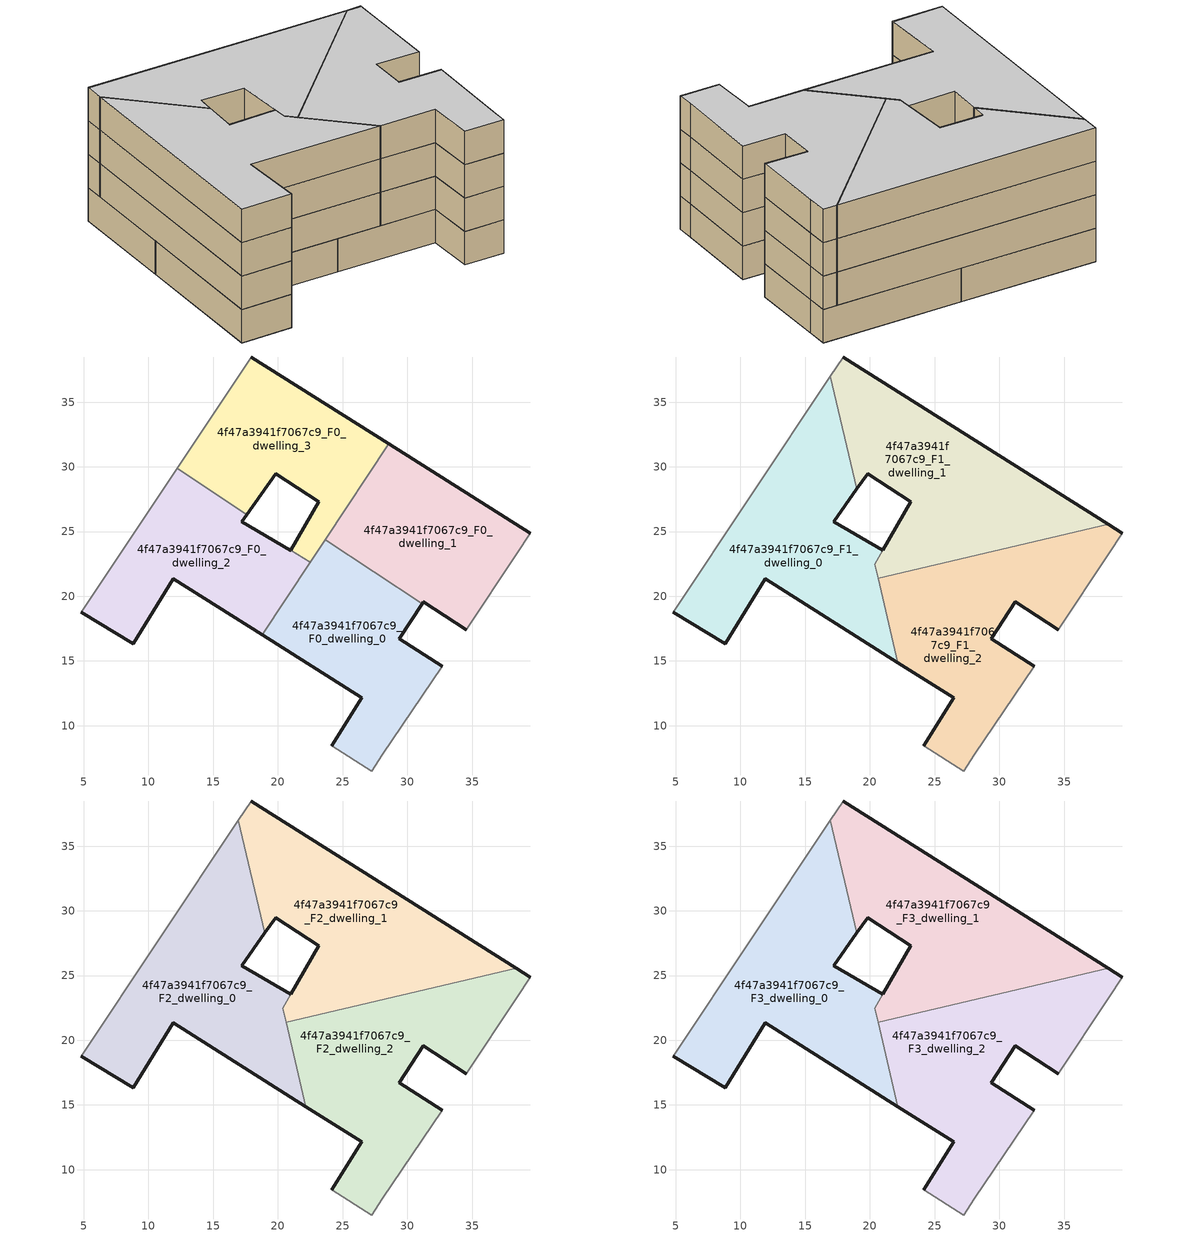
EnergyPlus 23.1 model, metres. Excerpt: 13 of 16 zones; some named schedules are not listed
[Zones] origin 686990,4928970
4f47a3941f7067c9_F0_dwelling_0
 floor ground (EU_floor_Construction): 28.08,7.77 32.7,14.59 29.38,16.72 31.14,19.41 23.67,24.37 18.78,17.01 26.48,12.15 24.17,8.45 27.26,6.5 z0
 wall outside (EU_wall_Construction): 31.14,19.41 29.38,16.72 32.7,14.59 / 24.17,8.45 26.48,12.15 18.78,17.01 z0:3; 22.51,22.63,3 22.52,22.64,0 22.52,22.64,3
 wall adiabatic (EU_wall_Construction): 32.7,14.59 28.08,7.77 27.26,6.5 24.17,8.45 z0:3
 wall to 4f47a3941f7067c9_F0_dwelling_1 (EU_wall_Construction): 23.67,24.37 31.14,19.41 z0:3
 wall to 4f47a3941f7067c9_F0_dwelling_2 (EU_wall_Construction): 18.78,17.01 22.51,22.63 z0:3
 wall to 4f47a3941f7067c9_F0_dwelling_3 (EU_wall_Construction): 22.52,22.64 23.67,24.37 z0:3
4f47a3941f7067c9_F0_dwelling_1
 floor ground (EU_floor_Construction): 34.57,17.4 38.45,23.29 39.49,24.88 28.57,31.77 23.67,24.37 31.14,19.41 31.25,19.58 z0
 wall outside (EU_wall_Construction): 34.57,17.4 31.25,19.58 31.14,19.41 / 28.57,31.77 39.49,24.88 z0:3
 wall adiabatic (EU_wall_Construction): 39.49,24.88 38.45,23.29 34.57,17.4 z0:3
 wall to 4f47a3941f7067c9_F0_dwelling_3 (EU_wall_Construction): 23.67,24.37 28.57,31.77 z0:3
4f47a3941f7067c9_F0_dwelling_2
 floor ground (EU_floor_Construction): 18.78,17.01 22.52,22.64 17.2,25.75 17.59,26.31 12.21,29.88 4.82,18.75 8.84,16.32 11.9,21.36 z0
 wall outside (EU_wall_Construction): 18.78,17.01 11.9,21.36 8.84,16.32 4.82,18.75 / 17.59,26.31 17.2,25.75 20.97,23.54 z0:3; 20.98,23.54,3 20.97,23.54,0 20.98,23.54,0; 22.51,22.63,3 22.52,22.64,0 22.51,22.63,0
 wall adiabatic (EU_wall_Construction): 4.82,18.75 12.21,29.88 z0:3
 wall to 4f47a3941f7067c9_F0_dwelling_3 (EU_wall_Construction): 12.21,29.88 17.59,26.31 / 20.98,23.54 22.52,22.64 z0:3
4f47a3941f7067c9_F0_dwelling_3
 floor ground (EU_floor_Construction): 22.52,22.64 28.57,31.77 17.93,38.49 12.21,29.88 17.59,26.31 19.84,29.47 23.16,27.29 20.98,23.54 z0
 wall outside (EU_wall_Construction): 20.98,23.54 23.16,27.29 19.84,29.47 17.59,26.31 / 17.93,38.49 28.57,31.77 z0:3
 wall adiabatic (EU_wall_Construction): 12.21,29.88 17.93,38.49 z0:3
4f47a3941f7067c9_F1_dwelling_0
 floor to 4f47a3941f7067c9_F0_dwelling_2 (EU_floor_Construction): 18.78,17.01 20.91,20.21 20.37,22.49 20.98,23.54 17.2,25.75 17.59,26.31 12.21,29.88 4.82,18.75 8.84,16.32 11.9,21.36 z3
 floor to 4f47a3941f7067c9_F0_dwelling_0 (EU_floor_Construction): 22.16,14.88 20.91,20.21 18.78,17.01 z3
 floor to 4f47a3941f7067c9_F0_dwelling_3 (EU_floor_Construction): 17.59,26.31 19,28.29 16.95,37.02 12.21,29.88 z3
 wall outside (EU_wall_Construction): 22.16,14.88 11.9,21.36 8.84,16.32 4.82,18.75 / 19,28.29 17.2,25.75 20.98,23.54 z3:6
 wall adiabatic (EU_wall_Construction): 4.82,18.75 16.95,37.02 z3:6
 wall to 4f47a3941f7067c9_F1_dwelling_1 (EU_wall_Construction): 16.95,37.02 19,28.29 / 20.98,23.54 20.37,22.49 20.63,21.39 z3:6
 wall to 4f47a3941f7067c9_F1_dwelling_2 (EU_wall_Construction): 20.63,21.39 22.16,14.88 z3:6
4f47a3941f7067c9_F1_dwelling_1
 floor to 4f47a3941f7067c9_F0_dwelling_1 (EU_floor_Construction): 38.4,25.57 28.57,31.77 23.67,24.37 26.19,22.69 z3
 floor to 4f47a3941f7067c9_F0_dwelling_3 (EU_floor_Construction): 22.52,22.64 28.57,31.77 17.93,38.49 16.95,37.02 19,28.29 19.84,29.47 23.16,27.29 20.98,23.54 z3
 floor to 4f47a3941f7067c9_F0_dwelling_0 (EU_floor_Construction): 26.19,22.69 23.67,24.37 21.88,21.68 z3
 floor to 4f47a3941f7067c9_F0_dwelling_2 (EU_floor_Construction): 21.88,21.68 22.51,22.63 20.98,23.53 20.37,22.49 20.63,21.39 z3
 wall outside (EU_wall_Construction): 17.93,38.49 38.4,25.57 / 20.98,23.54 23.16,27.29 19.84,29.47 19,28.29 z3:6
 wall adiabatic (EU_wall_Construction): 16.95,37.02 17.93,38.49 z3:6
 wall to 4f47a3941f7067c9_F1_dwelling_2 (EU_wall_Construction): 38.4,25.57 20.63,21.39 z3:6
4f47a3941f7067c9_F1_dwelling_2
 floor to 4f47a3941f7067c9_F0_dwelling_0 (EU_floor_Construction): 28.08,7.77 32.7,14.59 29.38,16.72 31.14,19.41 26.19,22.69 21.88,21.68 20.91,20.21 22.16,14.88 26.48,12.15 24.17,8.45 27.26,6.5 z3
 floor to 4f47a3941f7067c9_F0_dwelling_1 (EU_floor_Construction): 34.57,17.4 38.45,23.29 39.49,24.88 38.4,25.57 26.19,22.69 31.14,19.41 31.25,19.58 z3
 floor to 4f47a3941f7067c9_F0_dwelling_2 (EU_floor_Construction): 20.91,20.21 21.88,21.68 20.63,21.39 z3
 wall outside (EU_wall_Construction): 24.17,8.45 26.48,12.15 22.16,14.88 / 38.4,25.57 39.49,24.88 / 34.57,17.4 31.25,19.58 29.38,16.72 32.7,14.59 z3:6
 wall adiabatic (EU_wall_Construction): 32.7,14.59 28.08,7.77 27.26,6.5 24.17,8.45 / 39.49,24.88 38.45,23.29 34.57,17.4 z3:6
4f47a3941f7067c9_F2_dwelling_0
 floor to 4f47a3941f7067c9_F1_dwelling_0 (EU_floor_Construction): 22.16,14.88 20.37,22.49 20.98,23.54 17.2,25.75 19,28.29 16.95,37.02 4.82,18.75 8.84,16.32 11.9,21.36 z6
 wall outside (EU_wall_Construction): 22.16,14.88 11.9,21.36 8.84,16.32 4.82,18.75 / 19,28.29 17.2,25.75 20.98,23.54 z6:9
 wall adiabatic (EU_wall_Construction): 4.82,18.75 16.95,37.02 z6:9
 wall to 4f47a3941f7067c9_F2_dwelling_1 (EU_wall_Construction): 16.95,37.02 19,28.29 / 20.98,23.54 20.37,22.49 20.63,21.39 z6:9
 wall to 4f47a3941f7067c9_F2_dwelling_2 (EU_wall_Construction): 20.63,21.39 22.16,14.88 z6:9
4f47a3941f7067c9_F2_dwelling_1
 floor to 4f47a3941f7067c9_F1_dwelling_1 (EU_floor_Construction): 38.4,25.57 17.93,38.49 16.95,37.02 19,28.29 19.84,29.47 23.16,27.29 20.37,22.49 20.63,21.39 z6
 wall outside (EU_wall_Construction): 17.93,38.49 38.4,25.57 / 20.98,23.54 23.16,27.29 19.84,29.47 19,28.29 z6:9
 wall adiabatic (EU_wall_Construction): 16.95,37.02 17.93,38.49 z6:9
 wall to 4f47a3941f7067c9_F2_dwelling_2 (EU_wall_Construction): 38.4,25.57 20.63,21.39 z6:9
4f47a3941f7067c9_F2_dwelling_2
 floor to 4f47a3941f7067c9_F1_dwelling_2 (EU_floor_Construction): 32.7,14.59 29.38,16.72 31.25,19.58 34.57,17.4 38.45,23.29 39.49,24.88 38.4,25.57 20.63,21.39 22.16,14.88 26.48,12.15 24.17,8.45 27.26,6.5 28.08,7.77 z6
 wall outside (EU_wall_Construction): 24.17,8.45 26.48,12.15 22.16,14.88 / 38.4,25.57 39.49,24.88 / 34.57,17.4 31.25,19.58 29.38,16.72 32.7,14.59 z6:9
 wall adiabatic (EU_wall_Construction): 32.7,14.59 28.08,7.77 27.26,6.5 24.17,8.45 / 39.49,24.88 38.45,23.29 34.57,17.4 z6:9
4f47a3941f7067c9_F3_dwelling_0
 floor to 4f47a3941f7067c9_F2_dwelling_0 (EU_floor_Construction): 22.16,14.88 20.37,22.49 20.98,23.54 17.2,25.75 19,28.29 16.95,37.02 4.82,18.75 8.84,16.32 11.9,21.36 z9
 wall outside (EU_wall_Construction): 22.16,14.88 11.9,21.36 8.84,16.32 4.82,18.75 / 19,28.29 17.2,25.75 20.98,23.54 z9:12
 wall adiabatic (EU_wall_Construction): 4.82,18.75 16.95,37.02 z9:12
 wall to 4f47a3941f7067c9_F3_dwelling_1 (EU_wall_Construction): 16.95,37.02 19,28.29 / 20.98,23.54 20.37,22.49 20.63,21.39 z9:12
 wall to 4f47a3941f7067c9_F3_dwelling_2 (EU_wall_Construction): 20.63,21.39 22.16,14.88 z9:12
 ceiling to 4f47a3941f7067c9_F4_dwelling_0 (EU_floor_Construction): 16.95,37.02 19,28.29 17.2,25.75 20.98,23.54 20.37,22.49 22.16,14.88 11.9,21.36 8.84,16.32 4.82,18.75 z12
4f47a3941f7067c9_F3_dwelling_1
 floor to 4f47a3941f7067c9_F2_dwelling_1 (EU_floor_Construction): 38.4,25.57 17.93,38.49 16.95,37.02 19,28.29 19.84,29.47 23.16,27.29 20.37,22.49 20.63,21.39 z9
 wall outside (EU_wall_Construction): 17.93,38.49 38.4,25.57 / 20.98,23.54 23.16,27.29 19.84,29.47 19,28.29 z9:12
 wall adiabatic (EU_wall_Construction): 16.95,37.02 17.93,38.49 z9:12
 wall to 4f47a3941f7067c9_F3_dwelling_2 (EU_wall_Construction): 38.4,25.57 20.63,21.39 z9:12
 ceiling to 4f47a3941f7067c9_F4_dwelling_1 (EU_floor_Construction): 38.4,25.57 20.63,21.39 20.37,22.49 23.16,27.29 19.84,29.47 19,28.29 16.95,37.02 17.93,38.49 z12
4f47a3941f7067c9_F3_dwelling_2
 floor to 4f47a3941f7067c9_F2_dwelling_2 (EU_floor_Construction): 32.7,14.59 29.38,16.72 31.25,19.58 34.57,17.4 38.45,23.29 39.49,24.88 38.4,25.57 20.63,21.39 22.16,14.88 26.48,12.15 24.17,8.45 27.26,6.5 28.08,7.77 z9
 wall outside (EU_wall_Construction): 24.17,8.45 26.48,12.15 22.16,14.88 / 38.4,25.57 39.49,24.88 / 34.57,17.4 31.25,19.58 29.38,16.72 32.7,14.59 z9:12
 wall adiabatic (EU_wall_Construction): 32.7,14.59 28.08,7.77 27.26,6.5 24.17,8.45 / 39.49,24.88 38.45,23.29 34.57,17.4 z9:12
 ceiling to 4f47a3941f7067c9_F4_dwelling_2 (EU_floor_Construction): 39.49,24.88 38.45,23.29 34.57,17.4 31.25,19.58 29.38,16.72 32.7,14.59 28.08,7.77 27.26,6.5 24.17,8.45 26.48,12.15 22.16,14.88 20.63,21.39 38.4,25.57 z12
[Building]
EU S2 Campaign: North Axis=0; Terrain=City; Solar Distribution=FullExterior
[Site:Location]
Bologna: Latitude=44.5; Longitude=11.25; Time Zone=1; Elevation=37
[SizingPeriod:WeatherFileDays]
AnnualSizingPeriod: Begin Month=1; Begin Day of Month=1; End Month=12; End Day of Month=31; Day of Week for Start Day=Monday; Use Weather File Daylight Saving Period=No; Use Weather File Rain and Snow Indicators=No
[MATERIAL]
EU_InternalMass_Material: Roughness=MediumRough; Thickness=0.1; Conductivity=1; Density=1800; Specific Heat=900; Thermal Absorptance=0.9; Solar Absorptance=0.7; Visible Absorptance=0.7
[MATERIAL:NOMASS] Roughness=MediumRough; Thermal Absorptance=0.9; Solar Absorptance=0.7; Visible Absorptance=0.7
Name | Thermal Resistance
EU_wall_NoMass | 0.905828
EU_floor_NoMass | 0.67114
[CONSTRUCTION]
EU_wall_Construction: EU_wall_NoMass
EU_floor_Construction: EU_floor_NoMass
EU_InternalMass_Construction: EU_InternalMass_Material
[ZONE] Type=1; Multiplier=1; Ceiling Height=autocalculate; Floor Area=autocalculate; Part of Total Floor Area=Yes
Name | Volume
4f47a3941f7067c9_F0_dwelling_0 | 347.405
4f47a3941f7067c9_F1_dwelling_0; 4f47a3941f7067c9_F2_dwelling_0; 4f47a3941f7067c9_F3_dwelling_0 | 465.3
4f47a3941f7067c9_F0_dwelling_1 | 347.419
4f47a3941f7067c9_F1_dwelling_1 | 461.115
4f47a3941f7067c9_F2_dwelling_1; 4f47a3941f7067c9_F3_dwelling_1 | 461.144
4f47a3941f7067c9_F0_dwelling_2 | 345.361
4f47a3941f7067c9_F1_dwelling_2; 4f47a3941f7067c9_F2_dwelling_2; 4f47a3941f7067c9_F3_dwelling_2 | 463.212
4f47a3941f7067c9_F0_dwelling_3 | 349.487
[INTERNALMASS] Construction=EU_InternalMass_Construction
Name | Zone or ZoneList | Surface Area
4f47a3941f7067c9_F0_dwelling_0_EU_InternalMass | 4f47a3941f7067c9_F0_dwelling_0 | 115.801
4f47a3941f7067c9_F0_dwelling_1_EU_InternalMass | 4f47a3941f7067c9_F0_dwelling_1 | 115.806
4f47a3941f7067c9_F0_dwelling_2_EU_InternalMass | 4f47a3941f7067c9_F0_dwelling_2 | 115.121
4f47a3941f7067c9_F0_dwelling_3_EU_InternalMass | 4f47a3941f7067c9_F0_dwelling_3 | 116.496
4f47a3941f7067c9_F1_dwelling_0_EU_InternalMass | 4f47a3941f7067c9_F1_dwelling_0 | 155.1
4f47a3941f7067c9_F1_dwelling_1_EU_InternalMass | 4f47a3941f7067c9_F1_dwelling_1 | 153.714
4f47a3941f7067c9_F1_dwelling_2_EU_InternalMass | 4f47a3941f7067c9_F1_dwelling_2 | 154.401
4f47a3941f7067c9_F2_dwelling_0_EU_InternalMass | 4f47a3941f7067c9_F2_dwelling_0 | 155.1
4f47a3941f7067c9_F2_dwelling_1_EU_InternalMass | 4f47a3941f7067c9_F2_dwelling_1 | 153.714
4f47a3941f7067c9_F2_dwelling_2_EU_InternalMass | 4f47a3941f7067c9_F2_dwelling_2 | 154.401
4f47a3941f7067c9_F3_dwelling_0_EU_InternalMass | 4f47a3941f7067c9_F3_dwelling_0 | 155.1
4f47a3941f7067c9_F3_dwelling_1_EU_InternalMass | 4f47a3941f7067c9_F3_dwelling_1 | 153.714
4f47a3941f7067c9_F3_dwelling_2_EU_InternalMass | 4f47a3941f7067c9_F3_dwelling_2 | 154.401
[OTHEREQUIPMENT] Fuel Type=Electricity; Design Level Calculation Method=Watts/Area; Power per Zone Floor Area=1; Fraction Latent=0; Fraction Radiant=0; Fraction Lost=0; Carbon Dioxide Generation Rate=0; EndUse Subcategory=EU_Step8_InternalGains
Name | Zone or ZoneList or Space or SpaceList | Schedule
EU_Step8_InternalGain_4f47a3941f7067c9_F0_dwelling_0_f000 | 4f47a3941f7067c9_F0_dwelling_0 | EU_Step8_GainSchedule_4f47a3941f7067c9_F0_dwelling_0_f000
EU_Step8_InternalGain_4f47a3941f7067c9_F0_dwelling_1_f000 | 4f47a3941f7067c9_F0_dwelling_1 | EU_Step8_GainSchedule_4f47a3941f7067c9_F0_dwelling_1_f000
EU_Step8_InternalGain_4f47a3941f7067c9_F0_dwelling_2_f000 | 4f47a3941f7067c9_F0_dwelling_2 | EU_Step8_GainSchedule_4f47a3941f7067c9_F0_dwelling_2_f000
EU_Step8_InternalGain_4f47a3941f7067c9_F0_dwelling_3_f000 | 4f47a3941f7067c9_F0_dwelling_3 | EU_Step8_GainSchedule_4f47a3941f7067c9_F0_dwelling_3_f000
EU_Step8_InternalGain_4f47a3941f7067c9_F1_dwelling_0_f000 | 4f47a3941f7067c9_F1_dwelling_0 | EU_Step8_GainSchedule_4f47a3941f7067c9_F1_dwelling_0_f000
EU_Step8_InternalGain_4f47a3941f7067c9_F1_dwelling_1_f000 | 4f47a3941f7067c9_F1_dwelling_1 | EU_Step8_GainSchedule_4f47a3941f7067c9_F1_dwelling_1_f000
EU_Step8_InternalGain_4f47a3941f7067c9_F1_dwelling_2_f000 | 4f47a3941f7067c9_F1_dwelling_2 | EU_Step8_GainSchedule_4f47a3941f7067c9_F1_dwelling_2_f000
EU_Step8_InternalGain_4f47a3941f7067c9_F2_dwelling_0_f000 | 4f47a3941f7067c9_F2_dwelling_0 | EU_Step8_GainSchedule_4f47a3941f7067c9_F2_dwelling_0_f000
EU_Step8_InternalGain_4f47a3941f7067c9_F2_dwelling_1_f000 | 4f47a3941f7067c9_F2_dwelling_1 | EU_Step8_GainSchedule_4f47a3941f7067c9_F2_dwelling_1_f000
EU_Step8_InternalGain_4f47a3941f7067c9_F2_dwelling_2_f000 | 4f47a3941f7067c9_F2_dwelling_2 | EU_Step8_GainSchedule_4f47a3941f7067c9_F2_dwelling_2_f000
EU_Step8_InternalGain_4f47a3941f7067c9_F3_dwelling_0_f000 | 4f47a3941f7067c9_F3_dwelling_0 | EU_Step8_GainSchedule_4f47a3941f7067c9_F3_dwelling_0_f000
EU_Step8_InternalGain_4f47a3941f7067c9_F3_dwelling_1_f000 | 4f47a3941f7067c9_F3_dwelling_1 | EU_Step8_GainSchedule_4f47a3941f7067c9_F3_dwelling_1_f000
EU_Step8_InternalGain_4f47a3941f7067c9_F3_dwelling_2_f000 | 4f47a3941f7067c9_F3_dwelling_2 | EU_Step8_GainSchedule_4f47a3941f7067c9_F3_dwelling_2_f000
[ZONEVENTILATION:DESIGNFLOWRATE] Schedule=EU_AlwaysOn; Design Flow Rate Calculation Method=AirChanges/Hour; Air Changes per Hour=0.73129; Ventilation Type=Natural; Fan Pressure Rise=0; Fan Total Efficiency=1; Constant Term Coefficient=1; Temperature Term Coefficient=0; Velocity Term Coefficient=0; Velocity Squared Term Coefficient=0; Minimum Indoor Temperature=-100; Maximum Indoor Temperature=100; Delta Temperature=-100; Minimum Outdoor Temperature=-100; Maximum Outdoor Temperature=100; Maximum Wind Speed=40
Name | Zone or ZoneList or Space or SpaceList
EU_ConstantAir_4f47a3941f7067c9_F0_dwelling_0 | 4f47a3941f7067c9_F0_dwelling_0
EU_ConstantAir_4f47a3941f7067c9_F0_dwelling_1 | 4f47a3941f7067c9_F0_dwelling_1
EU_ConstantAir_4f47a3941f7067c9_F0_dwelling_2 | 4f47a3941f7067c9_F0_dwelling_2
EU_ConstantAir_4f47a3941f7067c9_F0_dwelling_3 | 4f47a3941f7067c9_F0_dwelling_3
EU_ConstantAir_4f47a3941f7067c9_F1_dwelling_0 | 4f47a3941f7067c9_F1_dwelling_0
EU_ConstantAir_4f47a3941f7067c9_F1_dwelling_1 | 4f47a3941f7067c9_F1_dwelling_1
EU_ConstantAir_4f47a3941f7067c9_F1_dwelling_2 | 4f47a3941f7067c9_F1_dwelling_2
EU_ConstantAir_4f47a3941f7067c9_F2_dwelling_0 | 4f47a3941f7067c9_F2_dwelling_0
EU_ConstantAir_4f47a3941f7067c9_F2_dwelling_1 | 4f47a3941f7067c9_F2_dwelling_1
EU_ConstantAir_4f47a3941f7067c9_F2_dwelling_2 | 4f47a3941f7067c9_F2_dwelling_2
EU_ConstantAir_4f47a3941f7067c9_F3_dwelling_0 | 4f47a3941f7067c9_F3_dwelling_0
EU_ConstantAir_4f47a3941f7067c9_F3_dwelling_1 | 4f47a3941f7067c9_F3_dwelling_1
EU_ConstantAir_4f47a3941f7067c9_F3_dwelling_2 | 4f47a3941f7067c9_F3_dwelling_2
[HVACTEMPLATE:THERMOSTAT] Constant Heating Setpoint=20; Constant Cooling Setpoint=50
EU_HeatOnly_4f47a3941f7067c9_F0_dwelling_0; EU_HeatOnly_4f47a3941f7067c9_F0_dwelling_1; EU_HeatOnly_4f47a3941f7067c9_F0_dwelling_2; EU_HeatOnly_4f47a3941f7067c9_F0_dwelling_3; EU_HeatOnly_4f47a3941f7067c9_F1_dwelling_0; EU_HeatOnly_4f47a3941f7067c9_F1_dwelling_1; EU_HeatOnly_4f47a3941f7067c9_F1_dwelling_2; EU_HeatOnly_4f47a3941f7067c9_F2_dwelling_0; EU_HeatOnly_4f47a3941f7067c9_F2_dwelling_1; EU_HeatOnly_4f47a3941f7067c9_F2_dwelling_2; EU_HeatOnly_4f47a3941f7067c9_F3_dwelling_0; EU_HeatOnly_4f47a3941f7067c9_F3_dwelling_1; EU_HeatOnly_4f47a3941f7067c9_F3_dwelling_2; EU_HeatOnly_4f47a3941f7067c9_F4_dwelling_0; EU_HeatOnly_4f47a3941f7067c9_F4_dwelling_1; EU_HeatOnly_4f47a3941f7067c9_F4_dwelling_2
[HVACTEMPLATE:ZONE:IDEALLOADSAIRSYSTEM] System Availability Schedule=EU_AlwaysOn; Maximum Heating Supply Air Temperature=50; Minimum Cooling Supply Air Temperature=13; Maximum Heating Supply Air Humidity Ratio=0.0156; Minimum Cooling Supply Air Humidity Ratio=0.0077; Heating Limit=NoLimit; Cooling Limit=NoLimit; Heating Availability Schedule=EU_AlwaysOn; Cooling Availability Schedule=EU_CoolingOff; Dehumidification Control Type=ConstantSensibleHeatRatio; Cooling Sensible Heat Ratio=0.7; Dehumidification Setpoint=60; Humidification Control Type=None; Humidification Setpoint=30; Outdoor Air Method=None; Outdoor Air Flow Rate per Person=0.00944; Outdoor Air Flow Rate per Zone Floor Area=0; Outdoor Air Flow Rate per Zone=0; Demand Controlled Ventilation Type=None; Outdoor Air Economizer Type=NoEconomizer; Heat Recovery Type=None; Sensible Heat Recovery Effectiveness=0.7; Latent Heat Recovery Effectiveness=0.65
Name | Template Thermostat
4f47a3941f7067c9_F0_dwelling_0 | EU_HeatOnly_4f47a3941f7067c9_F0_dwelling_0
4f47a3941f7067c9_F0_dwelling_1 | EU_HeatOnly_4f47a3941f7067c9_F0_dwelling_1
4f47a3941f7067c9_F0_dwelling_2 | EU_HeatOnly_4f47a3941f7067c9_F0_dwelling_2
4f47a3941f7067c9_F0_dwelling_3 | EU_HeatOnly_4f47a3941f7067c9_F0_dwelling_3
4f47a3941f7067c9_F1_dwelling_0 | EU_HeatOnly_4f47a3941f7067c9_F1_dwelling_0
4f47a3941f7067c9_F1_dwelling_1 | EU_HeatOnly_4f47a3941f7067c9_F1_dwelling_1
4f47a3941f7067c9_F1_dwelling_2 | EU_HeatOnly_4f47a3941f7067c9_F1_dwelling_2
4f47a3941f7067c9_F2_dwelling_0 | EU_HeatOnly_4f47a3941f7067c9_F2_dwelling_0
4f47a3941f7067c9_F2_dwelling_1 | EU_HeatOnly_4f47a3941f7067c9_F2_dwelling_1
